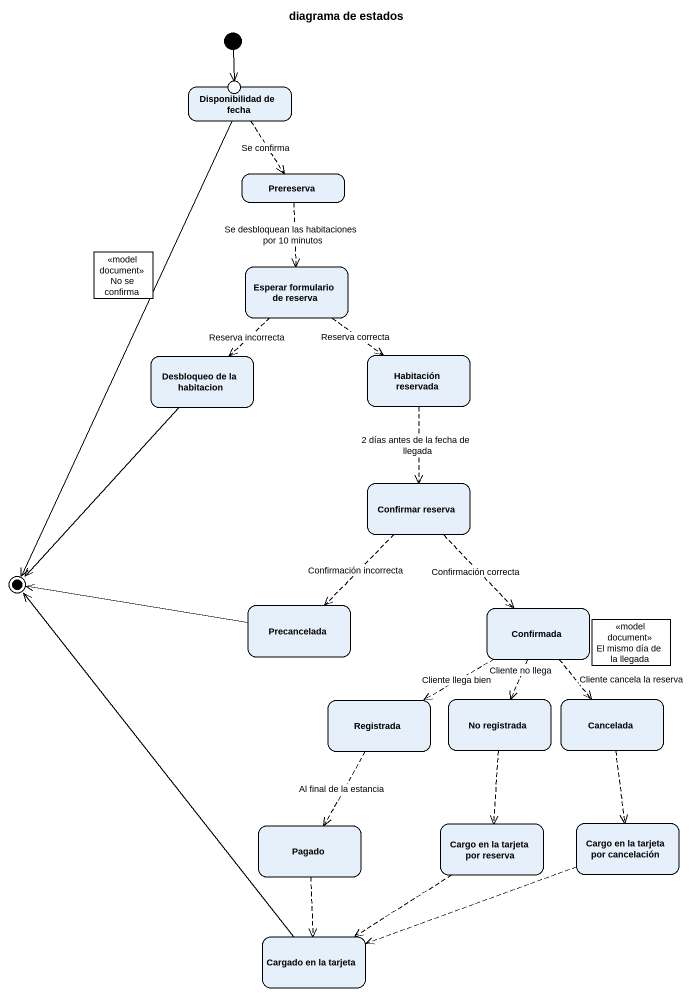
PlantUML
@startuml
title diagrama de estados
hide empty description
state initial1 <<start>>
state "Disponibilidad de fecha" as Disponibilidad_de_fecha {
  state entry1 <<entryPoint>>
}
state Prereserva
state "No se confirma" as No_se_confirma <<model document>> #FFFFFF
state "Esperar formulario de reserva" as Esperar_formulario_de
state "Desbloqueo de la habitacion" as Desbloqueo_de_la_habitacion
state "Habitación reservada" as Habitación_reservada
state "Confirmar reserva" as Confirmar_reserva
state Precancelada
state Confirmada
state "El mismo día de la llegada" as El_mismo_día_de_la_llegada <<model document>> #FFFFFF
state Registrada
state "No registrada" as No_registrada
state Cancelada
state Pagado
state "Cargo en la tarjeta por reserva" as Cargo_en_la_tarjeta_por
state "Cargo en la tarjeta por cancelación" as Cargo_en_la_tarjeta_por_2
state "Cargado en la tarjeta" as Cargado_en_la_tarjeta
initial1 --> entry1
Disponibilidad_de_fecha -[dashed]-> Prereserva : Se confirma
Prereserva -[dashed]-> Esperar_formulario_de : Se desbloquean las habitaciones por 10 minutos
Esperar_formulario_de -[dashed]-> Desbloqueo_de_la_habitacion : Reserva incorrecta
Esperar_formulario_de -[dashed]-> Habitación_reservada : Reserva correcta
Habitación_reservada -[dashed]-> Confirmar_reserva : 2 días antes de la fecha de llegada
Confirmar_reserva -[dashed]-> Precancelada : Confirmación incorrecta
Confirmar_reserva -[dashed]-> Confirmada : Confirmación correcta
Confirmada -left[dashed]-> Registrada : Cliente llega bien
Confirmada -[dashed]-> No_registrada : Cliente no llega
Confirmada -[dashed]-> Cancelada : Cliente cancela la reserva
Registrada -[dashed]-> Pagado : Al final de la estancia
No_registrada -[dashed]-> Cargo_en_la_tarjeta_por
Cancelada -[dashed]-> Cargo_en_la_tarjeta_por_2
Pagado -[dashed]-> Cargado_en_la_tarjeta
Cargo_en_la_tarjeta_por -[dashed]-> Cargado_en_la_tarjeta
Cargo_en_la_tarjeta_por_2 -left[dashed]-> Cargado_en_la_tarjeta
Disponibilidad_de_fecha --> [*]
Desbloqueo_de_la_habitacion --> [*]
Precancelada -left-> [*]
Cargado_en_la_tarjeta -up-> [*]
@enduml
